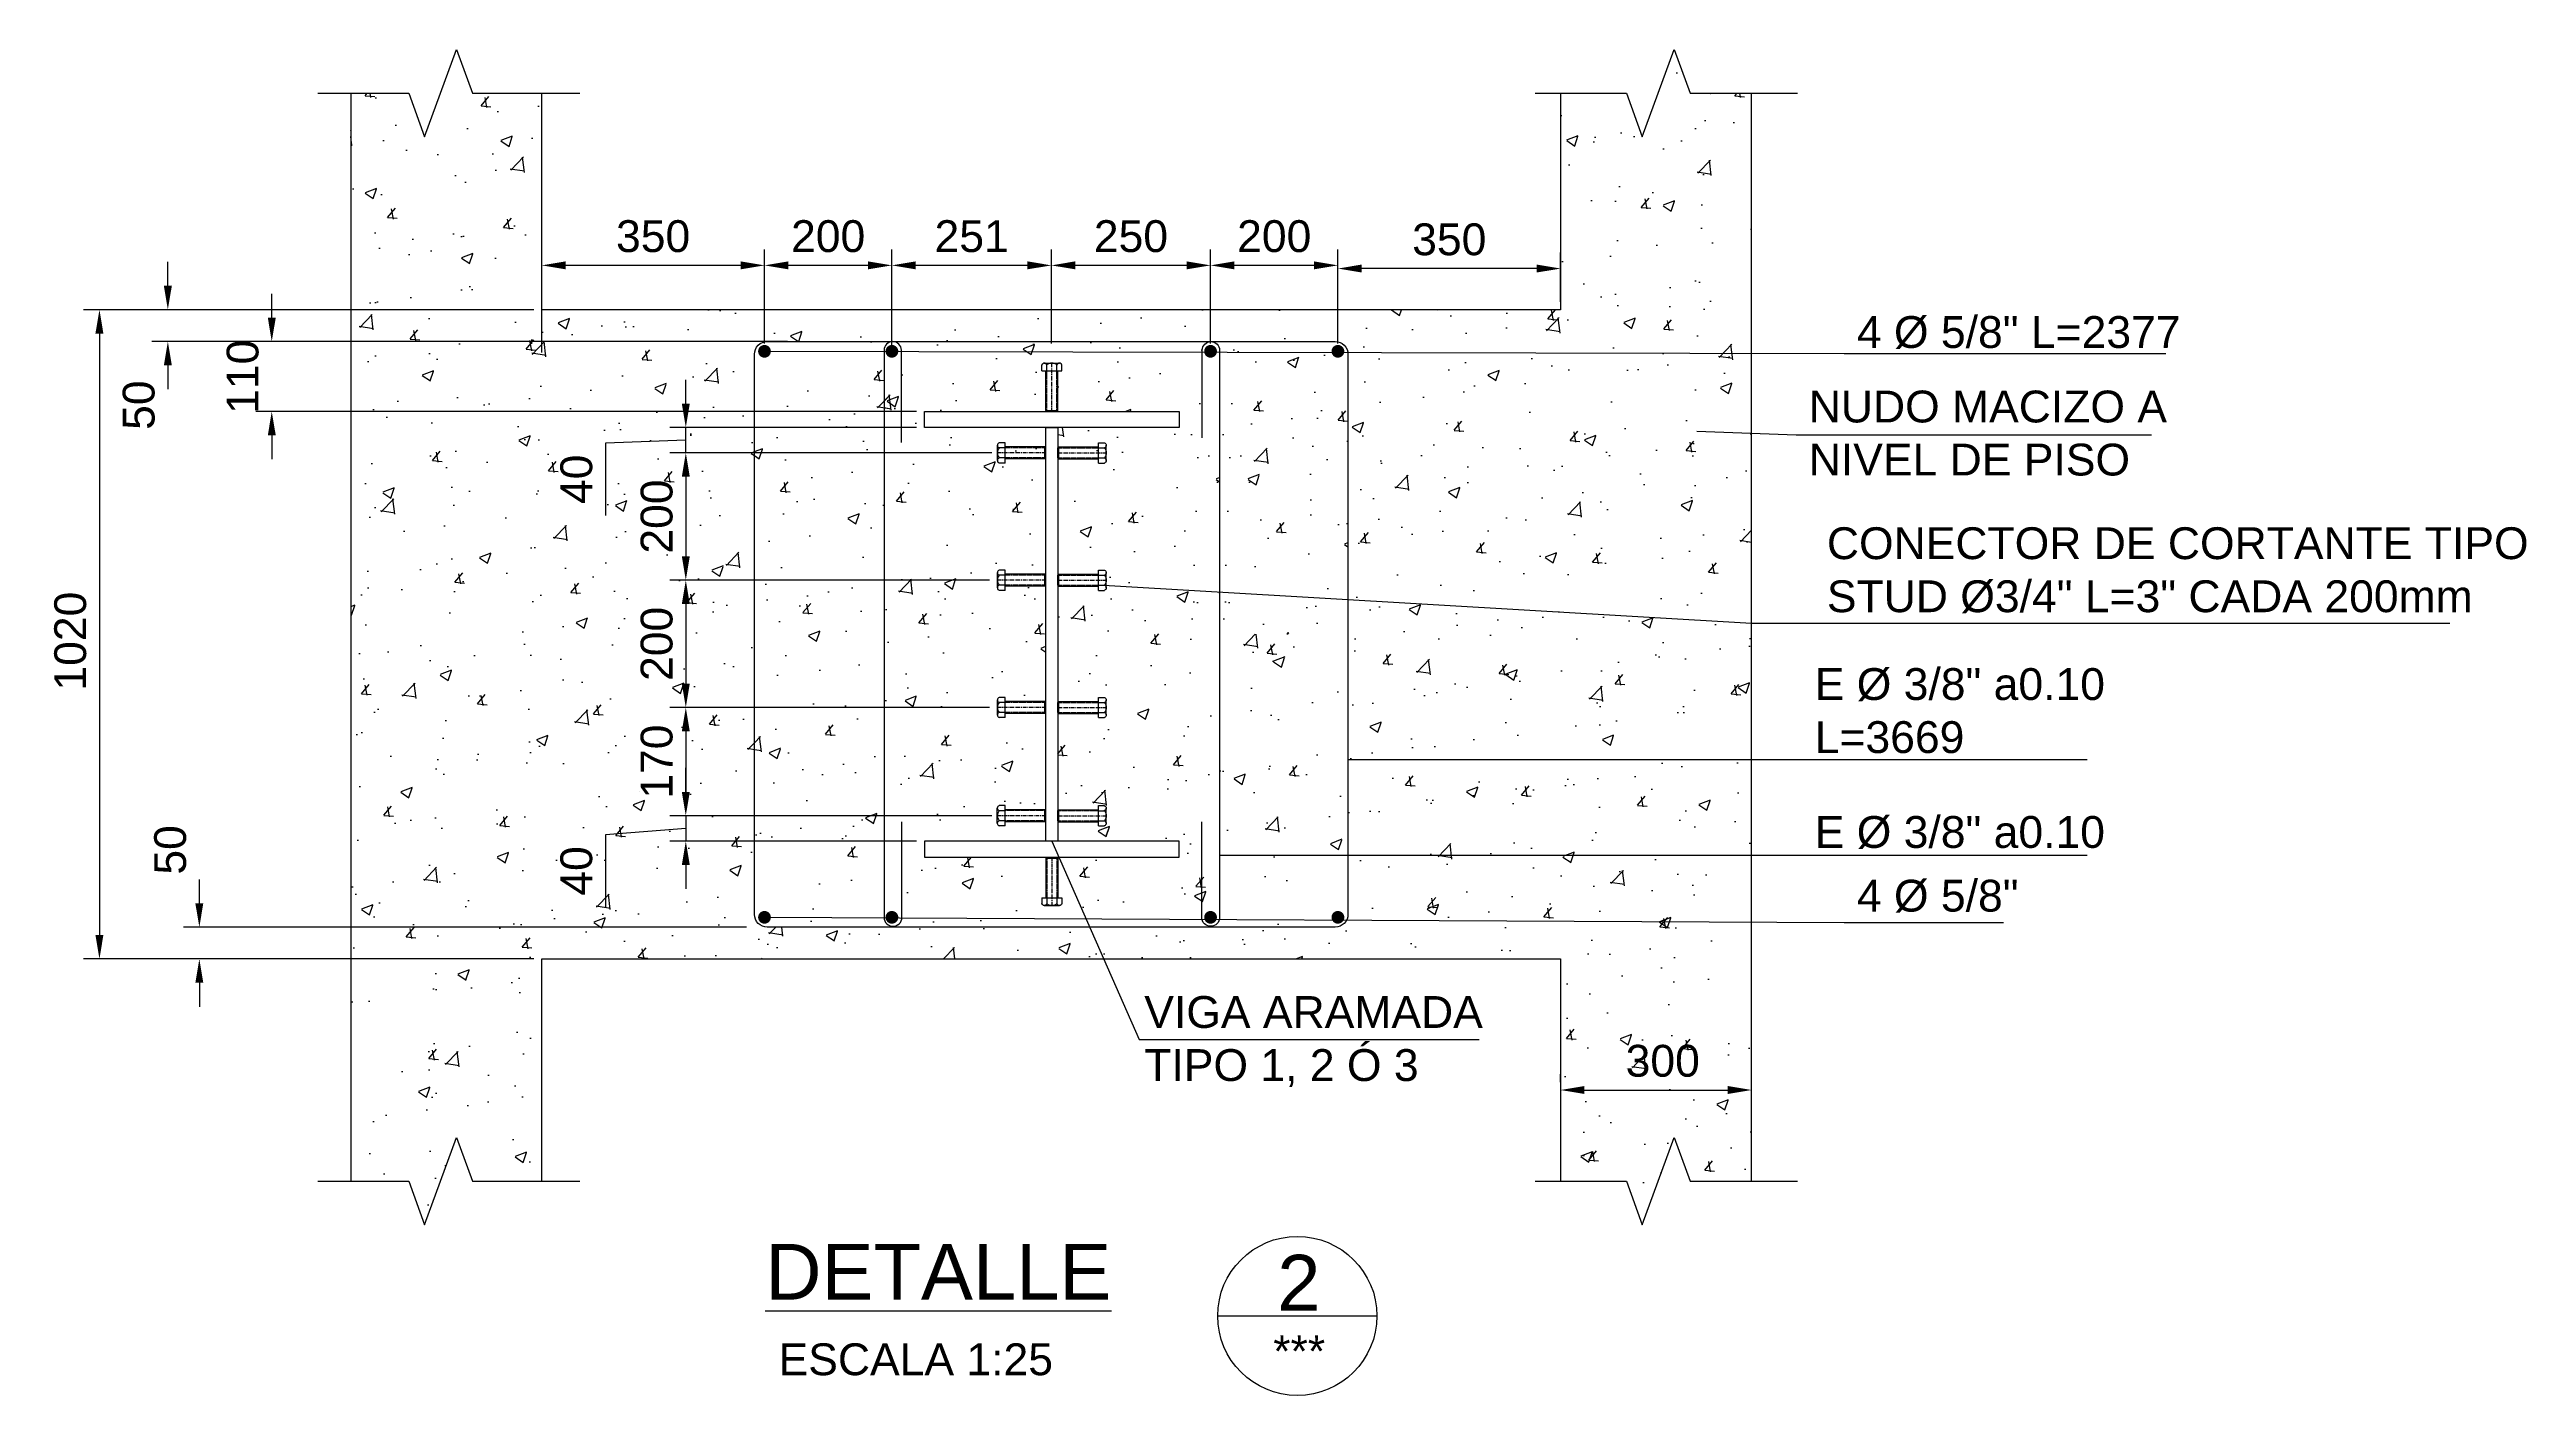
# Model space of a CAD drawing. Header units: millimetres. Extents: x 59135 to 3708801, y -250967 to 196121.
# Drawn here: x 3689501 to 3693391, y 166686 to 168800 of the extents above; entities that cross this region are included whole.
import ezdxf
from ezdxf.enums import TextEntityAlignment as Align

# ---------------------------------------------------------------- set-up
doc = ezdxf.new("R2010")
doc.units = ezdxf.units.MM
doc.header["$LTSCALE"] = 5
doc.header["$PDMODE"] = 3
doc.linetypes.add('CENTER', pattern=[2, 1.25, -0.25, 0.25, -0.25])
doc.linetypes.add('HIDDEN', pattern=[0.375, 0.25, -0.125])
doc.layers.get('Defpoints').update_dxf_attribs({"color": 251})
for name, color, linetype in [('EE-5', 7, 'Continuous'), ('EE-6', 11, 'Continuous'), ('EE-ACHURADOS', 9, 'Continuous'), ('EE-CENTROS', 8, 'CENTER'), ('EE-COLUMNAS CONCRETO', 11, 'Continuous'), ('EE-CONECTOR 3-4', 92, 'Continuous'), ('EE-COTAS', 1, 'Continuous'), ('EE-OCULTAS', 252, 'HIDDEN'), ('EE-REFUERZO', 210, 'Continuous'), ('EE-TEXTO 1', 4, 'Continuous'), ('EE-TEXTO 2', 2, 'Continuous'), ('EE-V ARMADA TIPO 3', 41, 'Continuous')]:
    doc.layers.add(name, color=color, linetype=linetype)
doc.styles.add('ARIAL EE', font='arial.ttf')
doc.dimstyles.new('EE 1_STANDAR', dxfattribs={"dimtxt": 2, "dimasz": 1.5, "dimexe": 1, "dimexo": 0.5, "dimgap": 0.8, "dimtad": 1, "dimdec": 0, "dimdsep": 46, "dimtxsty": 'ARIAL EE', "dimcen": 0.09, "dimclrd": 256, "dimclre": 256, "dimclrt": 2, "dimadec": 0, "dimazin": 0, "dimtfac": 1, "dimtdec": 0, "dimtofl": 0, "dimtmove": 1, "dimatfit": 2, "dimfxl": 1, "dimtolj": 1, "dimlwd": -1, "dimlwe": -1, "dimarcsym": 1})
pattern_1 = [(50, (1366981.6, -14884.61), (182.184669, -15.939086), [19.05, -209.55]), (355, (1366981.6, -14884.61), (-35.243421, 191.056845), [15.24, -167.640584]), (100.451445, (1366996.79, -14885.94), (146.941247, 175.117752), [16.190009, -178.090245]), (46.1842, (1366981.6, -14833.81), (271.07904, -42.042328), [28.575, -314.325]), (96.635558, (1367004.2, -14837.32), (237.404134, 247.426125), [24.285023, -267.135608]), (351.184151, (1366981.6, -14833.8), (237.404134, 247.426125), [22.859967, -251.459732]), (21, (1367007, -14846.51), (151.614391, -102.265198), [19.05, -209.55]), (326, (1367007, -14846.51), (61.802028, 184.187966), [15.24, -167.64]), (71.451445, (1367019.64, -14855.03), (213.416419, 81.922769), [16.190009, -178.089938]), (37.5, (1366981.603, -14884.61), (3.0886033, 84.5550389), [0, -165.608, 0, -170.18, 0, -168.275]), (7.5, (1366981.6, -14884.61), (66.8196625, 100.1805748), [0, -97.028, 0, -161.798, 0, -64.135]), (327.5, (1366924.96, -14884.61), (135.5905952, -5.728744), [0, -63.5, 0, -198.12, 0, -262.89]), (317.5, (1366899.56, -14884.61), (148.1291814, 25.426491), [0, -82.55, 0, -131.572, 0, -186.69])]

# ---------------------------------------------------------------- blocks, each defined once
blk = doc.blocks.new('VAT3')
at = {"layer": 'EE-V ARMADA TIPO 3'}
for points in [[(2320776.1, 194848.5), (2321176.1, 194848.5), (2321176.1, 194823.5), (2320776.1, 194823.5)], [(2320966.6, 194823.5), (2320985.6, 194823.5), (2320985.6, 194173.5), (2320966.6, 194173.5)], [(2320776.1, 194148.5), (2321176.1, 194148.5), (2321176.1, 194173.5), (2320776.1, 194173.5)]]:
    blk.add_lwpolyline(points, close=True, dxfattribs=at)
blk = doc.blocks.new('TÍTULO DETALLE')
at = {"layer": 'EE-5'}
blk.add_line((17.55, -1.03), (27.55, -1.03), dxfattribs=at)
blk.add_circle((22.55, -1.03), 5, dxfattribs=at)
at = {"layer": 'EE-TEXTO 1', "style": 'ARIAL EE'}
blk.add_attdef('%%UDETALLE', text='', height=3.5, dxfattribs=at).set_placement((0, 0), align=Align.CENTER)
blk.add_attdef('X', text='', height=3.5, dxfattribs=at).set_placement((22.65, 1.06), align=Align.MIDDLE_CENTER)
at = {"layer": 'EE-TEXTO 2', "style": 'ARIAL EE'}
for tag, p in [('SUBTÍTULO1', (-0.58, -4.97)), ('SUBTÍTULO2', (-0.58, -8.28)), ('SUBTÍTULO3', (-0.56, -11.65)), ('ESCALA', (-1.42, -15.07))]:
    blk.add_attdef(tag, text='', height=2, dxfattribs=at).set_placement(p, align=Align.CENTER)
blk.add_attdef('###', text='', height=2, dxfattribs=at).set_placement((22.67, -3.25), align=Align.MIDDLE_CENTER)
blk = doc.blocks.new('*D1798')
at = {"layer": 'Defpoints', "color": 0, "transparency": 16777216}
for p in [(3689736.6, 167421.4), (3690608.4, 167421.4), (3690274.3, 167371.4)]:
    blk.add_point(p, dxfattribs=at)
at = {"layer": 'EE-COTAS', "transparency": 16777216}
for p, q in [((3689736.6, 167458.9), (3689736.6, 167496.4)), ((3690595.9, 167421.4), (3689711.6, 167421.4)), ((3690261.8, 167371.4), (3689711.6, 167371.4)), ((3689736.6, 167333.9), (3689736.6, 167296.4))]:
    blk.add_line(p, q, dxfattribs=at)
for points in [[(3689730.3, 167458.9), (3689742.8, 167458.9), (3689736.6, 167421.4)], [(3689730.3, 167333.9), (3689742.8, 167333.9), (3689736.6, 167371.4)]]:
    blk.add_solid(points, dxfattribs=at)
at = {"layer": 'EE-COTAS', "color": 2, "transparency": 16777216, "insert": (3689691, 167542.7), "char_height": 50, "attachment_point": 5, "rotation": 90, "style": 'ARIAL EE'}
blk.add_mtext('\\A1;50', dxfattribs=at)
blk = doc.blocks.new('*D1799')
at = {"layer": 'Defpoints', "color": 0, "transparency": 16777216}
for p in [(3690274.3, 168391.4), (3689687.1, 168341.4), (3690655.6, 168341.4)]:
    blk.add_point(p, dxfattribs=at)
at = {"layer": 'EE-COTAS', "transparency": 16777216}
for p, q in [((3689687.1, 168428.9), (3689687.1, 168466.4)), ((3690261.8, 168391.4), (3689662.1, 168391.4)), ((3690643.1, 168341.4), (3689662.1, 168341.4)), ((3689687.1, 168303.9), (3689687.1, 168266.4))]:
    blk.add_line(p, q, dxfattribs=at)
for points in [[(3689680.9, 168428.9), (3689693.4, 168428.9), (3689687.1, 168391.4)], [(3689680.9, 168303.9), (3689693.4, 168303.9), (3689687.1, 168341.4)]]:
    blk.add_solid(points, dxfattribs=at)
at = {"layer": 'EE-COTAS', "color": 2, "transparency": 16777216, "insert": (3689641.6, 168241.4), "char_height": 50, "attachment_point": 5, "rotation": 90, "style": 'ARIAL EE'}
blk.add_mtext('\\A1;50', dxfattribs=at)
blk = doc.blocks.new('*D1800')
at = {"layer": 'Defpoints', "color": 0, "transparency": 16777216}
for p in [(3691524.6, 168456), (3691874.3, 168391.4), (3691524.6, 168326)]:
    blk.add_point(p, dxfattribs=at)
at = {"layer": 'EE-COTAS', "transparency": 16777216}
for p, q in [((3691524.6, 168338.5), (3691524.6, 168481)), ((3691874.3, 168403.9), (3691874.3, 168481)), ((3691836.8, 168456), (3691562.1, 168456))]:
    blk.add_line(p, q, dxfattribs=at)
for points in [[(3691562.1, 168462.3), (3691562.1, 168449.8), (3691524.6, 168456)], [(3691836.8, 168462.3), (3691836.8, 168449.8), (3691874.3, 168456)]]:
    blk.add_solid(points, dxfattribs=at)
at = {"layer": 'EE-COTAS', "color": 2, "transparency": 16777216, "insert": (3691699.5, 168501.6), "char_height": 50, "attachment_point": 5, "style": 'ARIAL EE'}
blk.add_mtext('\\A1;350', dxfattribs=at)
blk = doc.blocks.new('*D1801')
at = {"layer": 'Defpoints', "color": 0, "transparency": 16777216}
for p in [(3691324.6, 168461), (3691324.6, 168326), (3691524.6, 168326)]:
    blk.add_point(p, dxfattribs=at)
at = {"layer": 'EE-COTAS', "transparency": 16777216}
for p, q in [((3691324.6, 168338.5), (3691324.6, 168486)), ((3691524.6, 168338.5), (3691524.6, 168486)), ((3691487.1, 168461), (3691362.1, 168461))]:
    blk.add_line(p, q, dxfattribs=at)
for points in [[(3691362.1, 168467.3), (3691362.1, 168454.8), (3691324.6, 168461)], [(3691487.1, 168467.3), (3691487.1, 168454.8), (3691524.6, 168461)]]:
    blk.add_solid(points, dxfattribs=at)
at = {"layer": 'EE-COTAS', "color": 2, "transparency": 16777216, "insert": (3691424.6, 168506.6), "char_height": 50, "attachment_point": 5, "style": 'ARIAL EE'}
blk.add_mtext('\\A1;200', dxfattribs=at)
blk = doc.blocks.new('*D1802')
at = {"layer": 'Defpoints', "color": 0, "transparency": 16777216}
for p in [(3691074.6, 168461), (3691074.6, 168326), (3691324.6, 168326)]:
    blk.add_point(p, dxfattribs=at)
at = {"layer": 'EE-COTAS', "transparency": 16777216}
for p, q in [((3691074.6, 168338.5), (3691074.6, 168486)), ((3691324.6, 168338.5), (3691324.6, 168486)), ((3691287.1, 168461), (3691112.1, 168461))]:
    blk.add_line(p, q, dxfattribs=at)
for points in [[(3691112.1, 168467.3), (3691112.1, 168454.8), (3691074.6, 168461)], [(3691287.1, 168467.3), (3691287.1, 168454.8), (3691324.6, 168461)]]:
    blk.add_solid(points, dxfattribs=at)
at = {"layer": 'EE-COTAS', "color": 2, "transparency": 16777216, "insert": (3691199.6, 168506.6), "char_height": 50, "attachment_point": 5, "style": 'ARIAL EE'}
blk.add_mtext('\\A1;250', dxfattribs=at)
blk = doc.blocks.new('*D1803')
at = {"layer": 'Defpoints', "color": 0, "transparency": 16777216}
for p in [(3690824.1, 168461), (3690824.1, 168321), (3691074.6, 168326)]:
    blk.add_point(p, dxfattribs=at)
at = {"layer": 'EE-COTAS', "transparency": 16777216}
for p, q in [((3690824.1, 168333.5), (3690824.1, 168486)), ((3691074.6, 168338.5), (3691074.6, 168486)), ((3691037.1, 168461), (3690861.6, 168461))]:
    blk.add_line(p, q, dxfattribs=at)
for points in [[(3690861.6, 168467.3), (3690861.6, 168454.8), (3690824.1, 168461)], [(3691037.1, 168467.3), (3691037.1, 168454.8), (3691074.6, 168461)]]:
    blk.add_solid(points, dxfattribs=at)
at = {"layer": 'EE-COTAS', "color": 2, "transparency": 16777216, "insert": (3690949.4, 168506.6), "char_height": 50, "attachment_point": 5, "style": 'ARIAL EE'}
blk.add_mtext('\\A1;251', dxfattribs=at)
blk = doc.blocks.new('*D1804')
at = {"layer": 'Defpoints', "color": 0, "transparency": 16777216}
for p in [(3690274.3, 168461), (3690274.3, 168311.4), (3690624.1, 168326)]:
    blk.add_point(p, dxfattribs=at)
at = {"layer": 'EE-COTAS', "transparency": 16777216}
for p, q in [((3690274.3, 168323.9), (3690274.3, 168486)), ((3690624.1, 168338.5), (3690624.1, 168486)), ((3690586.6, 168461), (3690311.8, 168461))]:
    blk.add_line(p, q, dxfattribs=at)
for points in [[(3690311.8, 168467.3), (3690311.8, 168454.8), (3690274.3, 168461)], [(3690586.6, 168467.3), (3690586.6, 168454.8), (3690624.1, 168461)]]:
    blk.add_solid(points, dxfattribs=at)
at = {"layer": 'EE-COTAS', "color": 2, "transparency": 16777216, "insert": (3690449.2, 168506.6), "char_height": 50, "attachment_point": 5, "style": 'ARIAL EE'}
blk.add_mtext('\\A1;350', dxfattribs=at)
blk = doc.blocks.new('*D1805')
at = {"layer": 'Defpoints', "color": 0, "transparency": 16777216}
for p in [(3690672.6, 168341.4), (3689850.3, 168231.4), (3690875.4, 168231.4)]:
    blk.add_point(p, dxfattribs=at)
at = {"layer": 'EE-COTAS', "transparency": 16777216}
for p, q in [((3689850.3, 168378.9), (3689850.3, 168416.4)), ((3690660.1, 168341.4), (3689825.3, 168341.4)), ((3690862.9, 168231.4), (3689825.3, 168231.4)), ((3689850.3, 168193.9), (3689850.3, 168156.4))]:
    blk.add_line(p, q, dxfattribs=at)
for points in [[(3689844.1, 168378.9), (3689856.6, 168378.9), (3689850.3, 168341.4)], [(3689844.1, 168193.9), (3689856.6, 168193.9), (3689850.3, 168231.4)]]:
    blk.add_solid(points, dxfattribs=at)
at = {"layer": 'EE-COTAS', "color": 2, "transparency": 16777216, "insert": (3689804.8, 168286), "char_height": 50, "attachment_point": 5, "rotation": 90, "style": 'ARIAL EE'}
blk.add_mtext('\\A1;110', dxfattribs=at)
blk = doc.blocks.new('*D1806')
at = {"layer": 'Defpoints', "color": 0, "transparency": 16777216}
for p in [(3691874.3, 167165.5), (3692174.3, 167165.5), (3692174.3, 167165.5)]:
    blk.add_point(p, dxfattribs=at)
at = {"layer": 'EE-COTAS', "transparency": 16777216}
for p, q in [((3691874.3, 167178), (3691874.3, 167190.5)), ((3692174.3, 167178), (3692174.3, 167190.5)), ((3691911.8, 167165.5), (3692136.8, 167165.5))]:
    blk.add_line(p, q, dxfattribs=at)
for points in [[(3691911.8, 167171.8), (3691911.8, 167159.3), (3691874.3, 167165.5)], [(3692136.8, 167171.8), (3692136.8, 167159.3), (3692174.3, 167165.5)]]:
    blk.add_solid(points, dxfattribs=at)
at = {"layer": 'EE-COTAS', "color": 2, "transparency": 16777216, "insert": (3692034.7, 167211.1), "char_height": 50, "attachment_point": 5, "style": 'ARIAL EE'}
blk.add_mtext('\\A1;300', dxfattribs=at)
blk = doc.blocks.new('*D1827')
at = {"layer": 'Defpoints', "color": 0, "transparency": 16777216}
for p in [(3690624.1, 168461), (3690624.1, 168326), (3690824.1, 168326)]:
    blk.add_point(p, dxfattribs=at)
at = {"layer": 'EE-COTAS', "transparency": 16777216}
for p, q in [((3690624.1, 168338.5), (3690624.1, 168486)), ((3690824.1, 168338.5), (3690824.1, 168486)), ((3690786.6, 168461), (3690661.6, 168461))]:
    blk.add_line(p, q, dxfattribs=at)
for points in [[(3690661.6, 168467.3), (3690661.6, 168454.8), (3690624.1, 168461)], [(3690786.6, 168467.3), (3690786.6, 168454.8), (3690824.1, 168461)]]:
    blk.add_solid(points, dxfattribs=at)
at = {"layer": 'EE-COTAS', "color": 2, "transparency": 16777216, "insert": (3690724.1, 168506.6), "char_height": 50, "attachment_point": 5, "style": 'ARIAL EE'}
blk.add_mtext('\\A1;200', dxfattribs=at)
blk = doc.blocks.new('3-4x3 1-2')
for p, q in [((20.1, -12.2), (20.1, -2.9)), ((20.1, -12.2), (51.9, -12.2)), ((24.1, 0), (47.9, 0)), ((24.1, 0), (28, 0)), ((26.5, -74.5), (26.5, -12.2)), ((28, 0), (43.9, 0)), ((28, -12.2), (28, -2.9)), ((43.9, -12.2), (43.9, -2.9)), ((45.5, -74.5), (45.5, -12.2)), ((51.9, -12.2), (51.9, -2.9)), ((26.5, -74.5), (45.5, -74.5)), ((26.5, -74.5), (28, -76)), ((28, -76), (44, -76)), ((45.5, -74.5), (44, -76))]:
    blk.add_line(p, q)
for centre, radius, start, end in [((24.1, -4.2), 4.17, 17.9379, 162.0621), ((36, -12.4), 12.4, 50.0288, 129.9712), ((47.9, -4.2), 4.17, 17.9379, 162.0621)]:
    blk.add_arc(centre, radius, start, end)
at = {"layer": 'EE-CENTROS'}
blk.add_line((36, -76), (36, 0), dxfattribs=at)
at = {"layer": 'EE-OCULTAS'}
for p, q in [((28, -76), (28, -12.2)), ((44, -76), (44, -12.2))]:
    blk.add_line(p, q, dxfattribs=at)
blk = doc.blocks.new('*D1828')
at = {"layer": 'Defpoints', "color": 0, "transparency": 16777216}
for p in [(3690989.9, 168166.4), (3690500.5, 167966.4), (3690989.9, 167966.4)]:
    blk.add_point(p, dxfattribs=at)
at = {"layer": 'EE-COTAS', "transparency": 16777216}
for p, q in [((3690977.4, 168166.4), (3690475.5, 168166.4)), ((3690500.5, 168128.9), (3690500.5, 168003.9)), ((3690977.4, 167966.4), (3690475.5, 167966.4))]:
    blk.add_line(p, q, dxfattribs=at)
for points in [[(3690494.3, 168128.9), (3690506.8, 168128.9), (3690500.5, 168166.4)], [(3690494.3, 168003.9), (3690506.8, 168003.9), (3690500.5, 167966.4)]]:
    blk.add_solid(points, dxfattribs=at)
at = {"layer": 'EE-COTAS', "color": 2, "transparency": 16777216, "insert": (3690455, 168066.4), "char_height": 50, "attachment_point": 5, "rotation": 90, "style": 'ARIAL EE'}
blk.add_mtext('\\A1;200', dxfattribs=at)
blk = doc.blocks.new('*D1829')
at = {"layer": 'Defpoints', "color": 0, "transparency": 16777216}
for p in [(3690989.9, 167966.4), (3690500.5, 167766.4), (3690989.9, 167766.4)]:
    blk.add_point(p, dxfattribs=at)
at = {"layer": 'EE-COTAS', "transparency": 16777216}
for p, q in [((3690977.4, 167966.4), (3690475.5, 167966.4)), ((3690500.5, 167928.9), (3690500.5, 167803.9)), ((3690977.4, 167766.4), (3690475.5, 167766.4))]:
    blk.add_line(p, q, dxfattribs=at)
for points in [[(3690494.3, 167928.9), (3690506.8, 167928.9), (3690500.5, 167966.4)], [(3690494.3, 167803.9), (3690506.8, 167803.9), (3690500.5, 167766.4)]]:
    blk.add_solid(points, dxfattribs=at)
at = {"layer": 'EE-COTAS', "color": 2, "transparency": 16777216, "insert": (3690455, 167866.4), "char_height": 50, "attachment_point": 5, "rotation": 90, "style": 'ARIAL EE'}
blk.add_mtext('\\A1;200', dxfattribs=at)
blk = doc.blocks.new('*D1830')
at = {"layer": 'Defpoints', "color": 0, "transparency": 16777216}
for p in [(3690989.9, 167766.4), (3690500.5, 167596.4), (3690993.7, 167596.4)]:
    blk.add_point(p, dxfattribs=at)
at = {"layer": 'EE-COTAS', "transparency": 16777216}
for p, q in [((3690977.4, 167766.4), (3690475.5, 167766.4)), ((3690500.5, 167728.9), (3690500.5, 167633.9)), ((3690981.2, 167596.4), (3690475.5, 167596.4))]:
    blk.add_line(p, q, dxfattribs=at)
for points in [[(3690494.3, 167728.9), (3690506.8, 167728.9), (3690500.5, 167766.4)], [(3690494.3, 167633.9), (3690506.8, 167633.9), (3690500.5, 167596.4)]]:
    blk.add_solid(points, dxfattribs=at)
at = {"layer": 'EE-COTAS', "color": 2, "transparency": 16777216, "insert": (3690455, 167681.4), "char_height": 50, "attachment_point": 5, "rotation": 90, "style": 'ARIAL EE'}
blk.add_mtext('\\A1;170', dxfattribs=at)
blk = doc.blocks.new('*D1831')
at = {"layer": 'Defpoints', "color": 0, "transparency": 16777216}
for p in [(3690993.7, 167596.4), (3690500.5, 167556.4), (3690875.4, 167556.4)]:
    blk.add_point(p, dxfattribs=at)
at = {"layer": 'EE-COTAS', "transparency": 16777216}
for p, q in [((3690500.5, 167633.9), (3690500.5, 167671.4)), ((3690500.5, 167576.4), (3690374.5, 167566.4)), ((3690981.2, 167596.4), (3690475.5, 167596.4)), ((3690500.5, 167596.4), (3690500.5, 167556.4)), ((3690374.5, 167566.4), (3690374.5, 167452.9)), ((3690862.9, 167556.4), (3690475.5, 167556.4)), ((3690500.5, 167518.9), (3690500.5, 167481.4))]:
    blk.add_line(p, q, dxfattribs=at)
for points in [[(3690494.3, 167633.9), (3690506.8, 167633.9), (3690500.5, 167596.4)], [(3690494.3, 167518.9), (3690506.8, 167518.9), (3690500.5, 167556.4)]]:
    blk.add_solid(points, dxfattribs=at)
at = {"layer": 'EE-COTAS', "color": 2, "transparency": 16777216, "insert": (3690328.9, 167509.7), "char_height": 50, "attachment_point": 5, "rotation": 90, "style": 'ARIAL EE'}
blk.add_mtext('\\A1;40', dxfattribs=at)
blk = doc.blocks.new('*D1832')
at = {"layer": 'Defpoints', "color": 0, "transparency": 16777216}
for p in [(3690500.5, 168206.4), (3690875.4, 168206.4), (3690993.7, 168166.4)]:
    blk.add_point(p, dxfattribs=at)
at = {"layer": 'EE-COTAS', "transparency": 16777216}
for p, q in [((3690500.5, 168243.9), (3690500.5, 168281.4)), ((3690862.9, 168206.4), (3690475.5, 168206.4)), ((3690500.5, 168166.4), (3690500.5, 168206.4)), ((3690500.5, 168186.4), (3690374.5, 168181.6)), ((3690374.5, 168181.6), (3690374.5, 168068.1)), ((3690981.2, 168166.4), (3690475.5, 168166.4)), ((3690500.5, 168128.9), (3690500.5, 168091.4))]:
    blk.add_line(p, q, dxfattribs=at)
for points in [[(3690494.3, 168243.9), (3690506.8, 168243.9), (3690500.5, 168206.4)], [(3690494.3, 168128.9), (3690506.8, 168128.9), (3690500.5, 168166.4)]]:
    blk.add_solid(points, dxfattribs=at)
at = {"layer": 'EE-COTAS', "color": 2, "transparency": 16777216, "insert": (3690328.9, 168124.9), "char_height": 50, "attachment_point": 5, "rotation": 90, "style": 'ARIAL EE'}
blk.add_mtext('\\A1;40', dxfattribs=at)
blk = doc.blocks.new('*D1931')
at = {"layer": 'Defpoints', "color": 0, "transparency": 16777216}
for p in [(3690274.3, 168391.4), (3689579.7, 167371.4), (3690274.3, 167371.4)]:
    blk.add_point(p, dxfattribs=at)
at = {"layer": 'EE-COTAS', "transparency": 16777216}
for p, q in [((3690261.8, 168391.4), (3689554.7, 168391.4)), ((3689579.7, 168353.9), (3689579.7, 167408.9)), ((3690261.8, 167371.4), (3689554.7, 167371.4))]:
    blk.add_line(p, q, dxfattribs=at)
for points in [[(3689573.4, 168353.9), (3689585.9, 168353.9), (3689579.7, 168391.4)], [(3689573.4, 167408.9), (3689585.9, 167408.9), (3689579.7, 167371.4)]]:
    blk.add_solid(points, dxfattribs=at)
at = {"layer": 'EE-COTAS', "color": 2, "transparency": 16777216, "insert": (3689534.1, 167870.7), "char_height": 50, "attachment_point": 5, "rotation": 90, "style": 'ARIAL EE'}
blk.add_mtext('\\A1;1020', dxfattribs=at)

msp = doc.modelspace()

# ---------------------------------------------------------------- hatches: boundary and pattern name
at = {"layer": 'EE-ACHURADOS'}
h = msp.add_hatch(dxfattribs=at)
h.set_pattern_fill('AR-CONC', color=256)
h.set_pattern_definition(pattern_1)
h.paths.add_polyline_path([(3690274.3, 168391.4), (3690274.3, 168731.4), (3690165.4, 168731.4), (3690140.4, 168800.1), (3690090.4, 168662.7), (3690065.4, 168731.4), (3689974.3, 168731.4), (3689974.3, 167022.3), (3690065.4, 167022.3), (3690090.4, 166953.6), (3690140.4, 167091), (3690165.4, 167022.3), (3690274.3, 167022.3), (3690274.3, 167371.4), (3691874.3, 167371.4), (3691874.3, 167022.3), (3691977.6, 167022.3), (3692002.6, 166953.6), (3692052.6, 167091), (3692077.6, 167022.3), (3692174.3, 167022.3), (3692174.3, 168731.4), (3692077.6, 168731.4), (3692052.6, 168800.1), (3692002.6, 168662.7), (3691977.6, 168731.4), (3691874.3, 168731.4), (3691874.3, 168391.4)])
h.paths.add_polyline_path([(3691540.4, 167441.4, -0.414214), (3691520.4, 167421.4), (3690628.4, 167421.4, -0.414214), (3690608.4, 167441.4), (3690608.4, 168321.4, -0.414214), (3690628.4, 168341.4), (3691520.4, 168341.4, -0.414214), (3691540.4, 168321.4)], flags=16)
h.paths.add_polyline_path([(3691275.4, 168206.4), (3691084.9, 168206.4), (3691084.9, 167556.4), (3691275.4, 167556.4), (3691275.4, 167531.4), (3690875.4, 167531.4), (3690875.4, 167556.4), (3691065.9, 167556.4), (3691065.9, 168206.4), (3690875.4, 168206.4), (3690875.4, 168231.4), (3691275.4, 168231.4)], flags=0)
h.paths.add_polyline_path([(3691519.6, 168326, -1), (3691529.6, 168326, -1)], flags=0)
h.paths.add_polyline_path([(3691319.6, 168326, -1), (3691329.6, 168326, -1)], flags=0)
h.paths.add_polyline_path([(3691529.6, 167436.8, -1), (3691519.6, 167436.8, -1)], flags=0)
h.paths.add_polyline_path([(3691329.6, 167436.8, -1), (3691319.6, 167436.8, -1)], flags=0)
h.paths.add_polyline_path([(3690829.2, 168326, -1), (3690819.2, 168326, -1)], flags=0)
h.paths.add_polyline_path([(3690829.2, 167436.8, -1), (3690819.2, 167436.8, -1)], flags=0)
h.paths.add_polyline_path([(3690629.1, 168326, -1), (3690619.1, 168326, -1)], flags=0)
h.paths.add_polyline_path([(3690629.1, 167436.8, -1), (3690619.1, 167436.8, -1)], flags=0)
h = msp.add_hatch(dxfattribs=at)
h.set_pattern_fill('AR-CONC', color=256)
h.set_pattern_definition(pattern_1)
h.paths.add_polyline_path([(3690811.9, 168327.6), (3690811.9, 167436.7, 0.414214), (3690825.9, 167422.7), (3691324.8, 167422.7, 0.414753), (3691338.8, 167436.7), (3691338.8, 168327.6, 0.414214), (3691325.2, 168341.3), (3690825.6, 168341.3, 0.414281)])
h.paths.add_polyline_path([(3691275.4, 168231.4), (3691275.4, 168206.4), (3691084.9, 168206.4), (3691084.9, 168174.4), (3691086.4, 168175.9), (3691148.6, 168175.9), (3691148.6, 168182.3), (3691158, 168182.3, -0.325219), (3691160.9, 168178.3), (3691160.9, 168154.5, -0.325219), (3691158, 168150.5), (3691148.6, 168150.5), (3691148.6, 168156.9), (3691084.9, 168156.9), (3691084.9, 167974.4), (3691086.4, 167975.9), (3691148.6, 167975.9), (3691148.6, 167982.3), (3691158, 167982.3, -0.325219), (3691160.9, 167978.3), (3691160.9, 167954.5, -0.325219), (3691158, 167950.5), (3691148.6, 167950.5), (3691148.6, 167956.9), (3691084.9, 167956.9), (3691084.9, 167774.4), (3691086.4, 167775.9), (3691148.6, 167775.9), (3691148.6, 167782.3), (3691158, 167782.3, -0.325219), (3691160.9, 167778.3), (3691160.9, 167754.5, -0.325219), (3691158, 167750.5), (3691148.6, 167750.5), (3691148.6, 167756.9), (3691084.9, 167756.9), (3691084.9, 167574.4), (3691086.4, 167575.9), (3691148.6, 167575.9), (3691148.6, 167582.3), (3691158, 167582.3, -0.325219), (3691160.9, 167578.3), (3691160.9, 167556.4), (3691275.4, 167556.4), (3691275.4, 167531.4), (3691083.4, 167531.4), (3691084.9, 167529.9), (3691084.9, 167467.6), (3691091.2, 167467.6), (3691091.2, 167458.3, -0.325219), (3691087.3, 167455.4), (3691063.4, 167455.4, -0.325219), (3691059.5, 167458.3), (3691059.5, 167467.6), (3691065.8, 167467.6), (3691065.8, 167531.4), (3690875.4, 167531.4), (3690875.4, 167556.4), (3690989.9, 167556.4), (3690989.9, 167578.3, -0.325219), (3690992.7, 167582.3), (3691002.1, 167582.3), (3691002.1, 167575.9), (3691065.9, 167575.9), (3691065.9, 167758.4), (3691064.4, 167756.9), (3691002.1, 167756.9), (3691002.1, 167750.5), (3690992.7, 167750.5, -0.325219), (3690989.9, 167754.5), (3690989.9, 167778.3, -0.325219), (3690992.7, 167782.3), (3691002.1, 167782.3), (3691002.1, 167775.9), (3691065.9, 167775.9), (3691065.9, 167958.4), (3691064.4, 167956.9), (3691002.1, 167956.9), (3691002.1, 167950.5), (3690992.7, 167950.5, -0.325219), (3690989.9, 167954.5), (3690989.9, 167978.3, -0.325219), (3690992.7, 167982.3), (3691002.1, 167982.3), (3691002.1, 167975.9), (3691065.9, 167975.9), (3691065.9, 168158.4), (3691064.4, 168156.9), (3691002.1, 168156.9), (3691002.1, 168150.5), (3690992.7, 168150.5, -0.325219), (3690989.9, 168154.5), (3690989.9, 168178.3, -0.325219), (3690992.7, 168182.3), (3691002.1, 168182.3), (3691002.1, 168175.9), (3691065.9, 168175.9), (3691065.9, 168206.4), (3690875.4, 168206.4), (3690875.4, 168231.4), (3691067.3, 168231.4), (3691065.8, 168232.9), (3691065.8, 168295.2), (3691059.5, 168295.2), (3691059.5, 168304.5, -0.325219), (3691063.4, 168307.4), (3691087.3, 168307.4, -0.325219), (3691091.2, 168304.5), (3691091.2, 168295.2), (3691084.9, 168295.2), (3691084.9, 168231.4)], flags=16)
h.paths.add_polyline_path([(3691319.6, 168326, -1), (3691329.6, 168326, -1)], flags=16)
h.paths.add_polyline_path([(3691158, 168182.3, -0.325219), (3691160.9, 168178.3), (3691160.9, 168154.5, -0.325219), (3691158, 168150.5), (3691148.6, 168150.5), (3691148.6, 168156.9), (3691086.4, 168156.9), (3691084.9, 168158.4), (3691084.9, 168174.4), (3691086.4, 168175.9), (3691148.6, 168175.9), (3691148.6, 168182.3)], flags=0)
h.paths.add_polyline_path([(3691091.2, 168295.2), (3691084.9, 168295.2), (3691084.9, 168232.9), (3691083.4, 168231.4), (3691067.3, 168231.4), (3691065.8, 168232.9), (3691065.8, 168295.2), (3691059.5, 168295.2), (3691059.5, 168304.5, -0.325219), (3691063.4, 168307.4), (3691087.3, 168307.4, -0.325219), (3691091.2, 168304.5)], flags=16)
h.paths.add_polyline_path([(3691065.9, 168174.4), (3691065.9, 168158.4), (3691064.4, 168156.9), (3691002.1, 168156.9), (3691002.1, 168150.5), (3690992.7, 168150.5, -0.325219), (3690989.9, 168154.5), (3690989.9, 168178.3, -0.325219), (3690992.7, 168182.3), (3691002.1, 168182.3), (3691002.1, 168175.9), (3691064.4, 168175.9)], flags=0)
h.paths.add_polyline_path([(3691158, 167982.3, -0.325219), (3691160.9, 167978.3), (3691160.9, 167954.5, -0.325219), (3691158, 167950.5), (3691148.6, 167950.5), (3691148.6, 167956.9), (3691086.4, 167956.9), (3691084.9, 167958.4), (3691084.9, 167974.4), (3691086.4, 167975.9), (3691148.6, 167975.9), (3691148.6, 167982.3)], flags=0)
h.paths.add_polyline_path([(3691065.9, 167974.4), (3691065.9, 167958.4), (3691064.4, 167956.9), (3691002.1, 167956.9), (3691002.1, 167950.5), (3690992.7, 167950.5, -0.325219), (3690989.9, 167954.5), (3690989.9, 167978.3, -0.325219), (3690992.7, 167982.3), (3691002.1, 167982.3), (3691002.1, 167975.9), (3691064.4, 167975.9)], flags=0)
h.paths.add_polyline_path([(3690829.2, 168326, -1), (3690819.2, 168326, -1)], flags=16)
h.paths.add_polyline_path([(3691158, 167782.3, -0.325219), (3691160.9, 167778.3), (3691160.9, 167754.5, -0.325219), (3691158, 167750.5), (3691148.6, 167750.5), (3691148.6, 167756.9), (3691086.4, 167756.9), (3691084.9, 167758.4), (3691084.9, 167774.4), (3691086.4, 167775.9), (3691148.6, 167775.9), (3691148.6, 167782.3)], flags=0)
h.paths.add_polyline_path([(3691065.9, 167774.4), (3691065.9, 167758.4), (3691064.4, 167756.9), (3691002.1, 167756.9), (3691002.1, 167750.5), (3690992.7, 167750.5, -0.325219), (3690989.9, 167754.5), (3690989.9, 167778.3, -0.325219), (3690992.7, 167782.3), (3691002.1, 167782.3), (3691002.1, 167775.9), (3691064.4, 167775.9)], flags=0)
h.paths.add_polyline_path([(3691158, 167582.3, -0.325219), (3691160.9, 167578.3), (3691160.9, 167554.5, -0.325219), (3691158, 167550.5), (3691148.6, 167550.5), (3691148.6, 167556.9), (3691086.4, 167556.9), (3691084.9, 167558.4), (3691084.9, 167574.4), (3691086.4, 167575.9), (3691148.6, 167575.9), (3691148.6, 167582.3)], flags=0)
h.paths.add_polyline_path([(3691065.9, 167574.4), (3691065.9, 167558.4), (3691064.4, 167556.9), (3691002.1, 167556.9), (3691002.1, 167550.5), (3690992.7, 167550.5, -0.325219), (3690989.9, 167554.5), (3690989.9, 167578.3, -0.325219), (3690992.7, 167582.3), (3691002.1, 167582.3), (3691002.1, 167575.9), (3691064.4, 167575.9)], flags=0)
h.paths.add_polyline_path([(3691084.9, 167529.9), (3691084.9, 167467.6), (3691091.2, 167467.6), (3691091.2, 167458.3, -0.325219), (3691087.3, 167455.4), (3691063.4, 167455.4, -0.325219), (3691059.5, 167458.3), (3691059.5, 167467.6), (3691065.8, 167467.6), (3691065.8, 167529.9), (3691067.3, 167531.4), (3691083.4, 167531.4)], flags=0)
h.paths.add_polyline_path([(3691329.6, 167436.8, -1), (3691319.6, 167436.8, -1)], flags=16)
h.paths.add_polyline_path([(3690829.2, 167436.8, -1), (3690819.2, 167436.8, -1)], flags=16)
h.paths.add_polyline_path([(3690506.9, 168116), (3690506.9, 168218.7), (3690403.8, 168218.7), (3690403.8, 168116)], flags=9)
h.paths.add_polyline_path([(3690506.9, 167996.3), (3690506.9, 168137.8), (3690403.8, 168137.8), (3690403.8, 167996.3)], flags=9)
h.paths.add_polyline_path([(3690506.9, 167796.3), (3690506.9, 167937.8), (3690403.8, 167937.8), (3690403.8, 167796.3)], flags=9)
h.paths.add_polyline_path([(3690506.9, 167596.3), (3690506.9, 167737.8), (3690403.8, 167737.8), (3690403.8, 167596.3)], flags=9)
h = msp.add_hatch(dxfattribs=at)
h.set_pattern_fill('AR-CONC', color=256)
h.set_pattern_definition(pattern_1)
edge = h.paths.add_edge_path()
edge.add_arc((3690704.7, 168318.4), 172.4, 335.7626, 367.6597)
edge.add_line((3690875.6, 168341.3), (3690678.4, 168341.5))
edge.add_arc((3690636.7, 168315.2), 49.2, -125.2339, 32.2585, ccw=False)
edge.add_line((3690608.4, 168275), (3690608.4, 167881.4))
edge.add_line((3690608.4, 167881.4), (3690861.9, 167881.4))
edge.add_line((3690861.9, 167881.4), (3690861.9, 168247.6))
edge = h.paths.add_edge_path(flags=16)
edge.add_arc((3690674.1, 168246), 5, 0, 360)
edge = h.paths.add_edge_path()
edge.add_line((3690861.9, 167881.4), (3690608.4, 167881.4))
edge.add_line((3690608.4, 167881.4), (3690608.4, 167521.4))
edge.add_arc((3690603.4, 167448.3), 73.3, -22.0869, 86.1434, ccw=False)
edge.add_line((3690671.3, 167420.8), (3690868.8, 167422.1))
edge.add_arc((3690739.4, 167460.1), 134.9, 343.6119, 384.772)
edge.add_line((3690861.9, 167516.7), (3690861.9, 167881.4))
edge = h.paths.add_edge_path(flags=16)
edge.add_arc((3690674.1, 167516.8), 5, 0, 360)
edge = h.paths.add_edge_path()
edge.add_line((3691065.9, 167881.4), (3690861.9, 167881.4))
edge.add_line((3690861.9, 167881.4), (3690861.9, 167516.7))
edge.add_arc((3690875.9, 167516.7), 14, 180, 360)
edge.add_line((3690889.9, 167516.7), (3690889.9, 167531.4))
edge.add_line((3690889.9, 167531.4), (3690875.4, 167531.4))
edge.add_line((3690875.4, 167531.4), (3690875.4, 167556.4))
edge.add_line((3690875.4, 167556.4), (3691065.9, 167556.4))
edge.add_line((3691065.9, 167556.4), (3691065.9, 167881.4))
edge = h.paths.add_edge_path(flags=16)
edge.add_arc((3690874.2, 167516.8), 5, 0, 360)
edge = h.paths.add_edge_path()
edge.add_line((3691065.9, 168206.4), (3690875.4, 168206.4))
edge.add_line((3690875.4, 168206.4), (3690875.4, 168231.4))
edge.add_line((3690875.4, 168231.4), (3690889.2, 168231.4))
edge.add_line((3690889.2, 168231.4), (3690889.2, 168247.6))
edge.add_arc((3690875.6, 168247.6), 13.7, 0, 180)
edge.add_line((3690861.9, 168247.6), (3690861.9, 167881.4))
edge.add_line((3690861.9, 167881.4), (3691065.9, 167881.4))
edge.add_line((3691065.9, 167881.4), (3691065.9, 168206.4))
edge = h.paths.add_edge_path(flags=16)
edge.add_arc((3690874.2, 168246), 5, 0, 360)
edge = h.paths.add_edge_path()
edge.add_arc((3691275.2, 168247.6), 13.7, 0, 180)
edge.add_line((3691261.5, 168247.6), (3691261.5, 168231.4))
edge.add_line((3691261.5, 168231.4), (3691275.4, 168231.4))
edge.add_line((3691275.4, 168231.4), (3691275.4, 168206.4))
edge.add_line((3691275.4, 168206.4), (3691084.9, 168206.4))
edge.add_line((3691084.9, 168206.4), (3691084.9, 167881.4))
edge.add_line((3691084.9, 167881.4), (3691288.8, 167881.4))
edge.add_line((3691288.8, 167881.4), (3691288.8, 168247.6))
edge = h.paths.add_edge_path(flags=16)
edge.add_arc((3691274.6, 168246), 5, 0, 360)
edge = h.paths.add_edge_path()
edge.add_line((3691288.8, 167881.4), (3691084.9, 167881.4))
edge.add_line((3691084.9, 167881.4), (3691084.9, 167556.4))
edge.add_line((3691084.9, 167556.4), (3691275.4, 167556.4))
edge.add_line((3691275.4, 167556.4), (3691275.4, 167531.4))
edge.add_line((3691275.4, 167531.4), (3691260.8, 167531.4))
edge.add_line((3691260.8, 167531.4), (3691260.8, 167516.7))
edge.add_arc((3691274.8, 167516.7), 14, 180, 360)
edge.add_line((3691288.8, 167516.7), (3691288.8, 167881.4))
edge = h.paths.add_edge_path(flags=16)
edge.add_arc((3691274.6, 167516.8), 5, 0, 360)
edge = h.paths.add_edge_path()
edge.add_arc((3691495.4, 168216.4), 51.5, 29.0546, 119.0546)
edge.add_line((3691470.4, 168261.4), (3691275.2, 168261.3))
edge.add_arc((3691275.2, 168247.6), 13.7, 0, 90, ccw=False)
edge.add_line((3691288.8, 168247.6), (3691288.8, 167516.7))
edge.add_arc((3691448.5, 167444.7), 175.1, 155.7496, 187.4412)
edge.add_line((3691274.8, 167422.1), (3691470.4, 167420.8))
edge.add_arc((3691549.7, 167440.3), 81.7, 96.5646, 193.7939, ccw=False)
edge.add_line((3691540.4, 167521.4), (3691540.4, 168241.4))
edge = h.paths.add_edge_path(flags=16)
edge.add_arc((3691474.6, 167516.8), 5, 0, 360)
edge = h.paths.add_edge_path(flags=0)
edge.add_arc((3691474.6, 168246), 5, 0, 360)
edge = h.paths.add_edge_path(flags=16)
edge.add_arc((3691470.4, 168241.4), 20, 0, 90)
edge.add_line((3691470.4, 168261.4), (3691275.2, 168261.3))
edge.add_arc((3691275.2, 168247.6), 13.7, 0, 90, ccw=False)
edge.add_line((3691288.8, 168247.6), (3691288.8, 167881.4))
edge.add_line((3691288.8, 167881.4), (3691540.4, 167881.4))
edge.add_line((3691540.4, 167881.4), (3691490.4, 168241.4))
h = msp.add_hatch(dxfattribs=at)
h.set_pattern_fill('AR-CONC', color=256)
h.set_pattern_definition([(50, (1367031.6, -14884.61), (182.184669, -15.939086), [19.05, -209.55]), (355, (1367031.6, -14884.61), (-35.243421, 191.056845), [15.24, -167.640584]), (100.451445, (1367046.79, -14885.94), (146.941247, 175.117752), [16.190009, -178.090245]), (46.1842, (1367031.6, -14833.81), (271.07904, -42.042328), [28.575, -314.325]), (96.635558, (1367054.2, -14837.32), (237.404134, 247.426125), [24.285023, -267.135608]), (351.184151, (1367031.6, -14833.8), (237.404134, 247.426125), [22.859967, -251.459732]), (21, (1367057, -14846.51), (151.614391, -102.265198), [19.05, -209.55]), (326, (1367057, -14846.51), (61.802028, 184.187966), [15.24, -167.64]), (71.451445, (1367069.64, -14855.03), (213.416419, 81.922769), [16.190009, -178.089938]), (37.5, (1367031.603, -14884.61), (3.0886033, 84.5550389), [0, -165.608, 0, -170.18, 0, -168.275]), (7.5, (1367031.6, -14884.61), (66.8196625, 100.1805748), [0, -97.028, 0, -161.798, 0, -64.135]), (327.5, (1366974.96, -14884.61), (135.5905952, -5.728744), [0, -63.5, 0, -198.12, 0, -262.89]), (317.5, (1366949.56, -14884.61), (148.1291814, 25.426491), [0, -82.55, 0, -131.572, 0, -186.69])])
h.paths.add_polyline_path([(3691540.4, 168321.4, 0.414214), (3691520.4, 168341.4), (3691325.2, 168341.3, -0.414214), (3691338.8, 168327.6), (3691338.8, 167881.4), (3691540.4, 167881.4)])
h.paths.add_polyline_path([(3691519.6, 168326, -1), (3691529.6, 168326, -1)], flags=16)

# ---------------------------------------------------------------- linework, layer by layer
at = {"layer": 'EE-6', "const_width": 10}
for points in [[(3690619.1, 168326, 1), (3690629.1, 168326, 1)], [(3690829.2, 168326, -1), (3690819.2, 168326, -1)], [(3691329.6, 168326, -1), (3691319.6, 168326, -1)], [(3691529.6, 168326, -1), (3691519.6, 168326, -1)], [(3690619.1, 167436.8, -1), (3690629.1, 167436.8, -1)], [(3690829.2, 167436.8, 1), (3690819.2, 167436.8, 1)], [(3691329.6, 167436.8, 1), (3691319.6, 167436.8, 1)], [(3691529.6, 167436.8, 1), (3691519.6, 167436.8, 1)]]:
    msp.add_lwpolyline(points, format="xyb", close=True, dxfattribs=at)
at = {"layer": 'EE-COLUMNAS CONCRETO', "linetype": 'Continuous'}
for points in [[(3689922.4, 168731.4), (3690065.4, 168731.4), (3690090.4, 168662.7), (3690140.4, 168800.1), (3690165.4, 168731.4), (3690334.2, 168731.4)], [(3691834.6, 168731.4), (3691977.6, 168731.4), (3692002.6, 168662.7), (3692052.6, 168800.1), (3692077.6, 168731.4), (3692246.3, 168731.4)], [(3689922.4, 167022.3), (3690065.4, 167022.3), (3690090.4, 166953.6), (3690140.4, 167091), (3690165.4, 167022.3), (3690334.2, 167022.3)], [(3691834.6, 167022.3), (3691977.6, 167022.3), (3692002.6, 166953.6), (3692052.6, 167091), (3692077.6, 167022.3), (3692246.3, 167022.3)]]:
    msp.add_lwpolyline(points, dxfattribs=at)
at = {"layer": 'EE-COLUMNAS CONCRETO'}
for points in [[(3689974.3, 168731.4), (3689974.3, 167022.3)], [(3691874.3, 168731.4), (3691874.3, 168391.4), (3690274.3, 168391.4), (3690274.3, 168731.4)], [(3692174.3, 167022.3), (3692174.3, 168731.4)], [(3690274.3, 167022.3), (3690274.3, 167371.4), (3691874.3, 167371.4), (3691874.3, 167022.3)]]:
    msp.add_lwpolyline(points, dxfattribs=at)
at = {"layer": 'EE-COTAS'}
for points in [[(3690839.2, 168182.6), (3690839.2, 168327.6, 1), (3690811.9, 168327.6), (3690811.9, 167436.7, 1), (3690839.9, 167436.7, 0.017171)], [(3691311.5, 168189.9), (3691311.5, 168327.6, -1), (3691338.8, 168327.6), (3691338.8, 167436.7, -1), (3691310.8, 167436.7, -0.017171)]]:
    msp.add_lwpolyline(points, format="xyb", dxfattribs=at)
for points in [[(3690839.9, 167436.7), (3690839.9, 167586.6)], [(3691310.8, 167436.7), (3691310.8, 167586.6)]]:
    msp.add_lwpolyline(points, dxfattribs=at)
at = {"layer": 'EE-REFUERZO'}
msp.add_lwpolyline([(3690628.4, 168341.4), (3691520.4, 168341.4, -0.414214), (3691540.4, 168321.4), (3691540.4, 167441.4, -0.414214), (3691520.4, 167421.4), (3690628.4, 167421.4, -0.414214), (3690608.4, 167441.4), (3690608.4, 168321.4, -0.414214), (3690628.4, 168341.4, -1)], format="xyb", dxfattribs=at)

# ---------------------------------------------------------------- block references
at = {"layer": 'EE-CONECTOR 3-4'}
msp.add_blockref('3-4x3 1-2', (3691039.4, 168307.4), dxfattribs=at)
at = {"layer": 'EE-CONECTOR 3-4', "rotation": 90.00000000000001}
for p in [(3690989.8, 168130.4), (3690989.8, 167930.4), (3690989.8, 167730.4), (3690989.7, 167560.4)]:
    msp.add_blockref('3-4x3 1-2', p, dxfattribs=at)
at = {"layer": 'EE-CONECTOR 3-4', "xscale": -1}
for p, rotation in [((3691160.9, 168130.4), 270), ((3691160.9, 167930.4), 270), ((3691160.9, 167730.4), 270), ((3691160.7, 167560.4), 270), ((3691039.4, 167455.4), 180)]:
    msp.add_blockref('3-4x3 1-2', p, dxfattribs=dict(at, rotation=rotation))
at = {"layer": 'EE-COTAS'}
ref = msp.add_blockref('TÍTULO DETALLE', (3690897.1, 166836.3), dxfattribs=dict(at, xscale=25, yscale=25, zscale=25))
ref.add_attrib('ESCALA', 'ESCALA 1:25', dxfattribs={"layer": 'EE-TEXTO 2', "height": 50, "style": 'ARIAL EE'}).set_placement((3690861.7, 166717.5), align=Align.CENTER)
ref.add_attrib('%%UDETALLE', '%%UDETALLE', dxfattribs={"layer": 'EE-TEXTO 1', "height": 87.5, "style": 'ARIAL EE'}).set_placement((3690897.1, 166836.3), align=Align.CENTER)
ref.add_attrib('###', '***', dxfattribs={"layer": 'EE-TEXTO 2', "height": 50, "style": 'ARIAL EE'}).set_placement((3691463.8, 166755.2), align=Align.MIDDLE_CENTER)
ref.add_attrib('X', '2', dxfattribs={"layer": 'EE-TEXTO 1', "height": 87.5, "style": 'ARIAL EE'}).set_placement((3691463.3, 166862.8), align=Align.MIDDLE_CENTER)
at = {"layer": 'EE-V ARMADA TIPO 3'}
msp.add_blockref('VAT3', (1370099.2, -26617.1), dxfattribs=at)

# ---------------------------------------------------------------- texts
at = {"layer": 'EE-COTAS', "color": 2, "char_height": 50, "style": 'ARIAL EE'}
for s, insert, width, attachment_point in [('4 %%C 5/8" L=2377', (3692339.6, 168329.4), 512.836, 7), ('NUDO MACIZO A NIVEL DE PISO', (3692264, 168130.2), 582.847, 7), ('CONECTOR DE CORTANTE TIPO STUD %%C3/4" L=3" CADA 200mm', (3692292.5, 167914.3), 1117.126, 7), ('E %%C 3/8" a0.10 L=3669', (3692273.4, 167694.2), 618.514, 7), ('E %%C 3/8" a0.10', (3692273.4, 167544), 618.514, 7), ('4 %%C 5/8"', (3692339.6, 167495.8), 296.569, 1), ('VIGA ARAMADA TIPO 1, 2 Ó 3', (3691220.5, 167170.4), 552.6, 7)]:
    msp.add_mtext(s, dxfattribs=dict(at, insert=insert, width=width, attachment_point=attachment_point))

# ---------------------------------------------------------------- dimensions: what is measured, and where the dimension line sits
at = {"layer": 'EE-COTAS'}
for base, p1, p2, picture, middle in [((3690274.3, 168461), (3690624.1, 168326), (3690274.3, 168311.4), '*D1804', (3690449.2, 168506.6)), ((3690624.1, 168461), (3690824.1, 168326), (3690624.1, 168326), '*D1827', (3690724.1, 168506.6)), ((3690824.1068, 168461.0468), (3691074.6461, 168326.0079), (3690824.1068, 168321.0082), '*D1803', (3690949.3764, 168506.5755)), ((3691074.6, 168461), (3691324.6, 168326), (3691074.6, 168326), '*D1802', (3691199.6, 168506.6)), ((3691324.6, 168461), (3691524.6, 168326), (3691324.6, 168326), '*D1801', (3691424.6, 168506.6))]:
    dim = msp.add_linear_dim(base=base, p1=p1, p2=p2, dimstyle='EE 1_STANDAR', dxfattribs=at)
    dim.commit()
    dim.dimension.update_dxf_attribs({"geometry": picture, "text_midpoint": middle})
for base, p1, p2, picture, middle in [((3691524.6, 168456), (3691874.3, 168391.4), (3691524.6, 168326), '*D1800', (3691699.5, 168456)), ((3692174.3, 167165.5), (3691874.3, 167165.5), (3692174.3, 167165.5), '*D1806', (3692034.7, 167165.5))]:
    dim = msp.add_linear_dim(base=base, p1=p1, p2=p2, dimstyle='EE 1_STANDAR', dxfattribs=at)
    dim.commit()
    dim.dimension.update_dxf_attribs({"geometry": picture, "text_midpoint": middle, "dimtype": 160})
for base, p1, p2, angle, picture, middle, dimtype in [((3689687.1, 168341.4), (3690274.3, 168391.4), (3690655.6, 168341.4), 90, '*D1799', (3689687.1, 168241.4), 160), ((3689579.7, 167371.4), (3690274.3, 168391.4), (3690274.3, 167371.4), 270, '*D1931', (3689579.7, 167870.7), 161), ((3689850.3, 168231.4), (3690672.6, 168341.4), (3690875.4, 168231.4), 90, '*D1805', (3689850.3, 168286), 160), ((3690500.5, 168206.4), (3690993.7, 168166.4), (3690875.4, 168206.4), 270, '*D1832', (3690374.5, 168161.6), 160), ((3690500.5, 167556.4), (3690993.7, 167596.4), (3690875.4, 167556.4), 90, '*D1831', (3690374.5, 167546.4), 160), ((3689736.6, 167421.4), (3690274.3, 167371.4), (3690608.4, 167421.4), 90, '*D1798', (3689736.6, 167542.7), 160)]:
    dim = msp.add_linear_dim(base=base, p1=p1, p2=p2, angle=angle, dimstyle='EE 1_STANDAR', dxfattribs=at)
    dim.commit()
    dim.dimension.update_dxf_attribs({"geometry": picture, "text_midpoint": middle, "dimtype": dimtype})
for base, p1, p2, picture, middle in [((3690500.5, 167966.4), (3690989.9, 168166.4), (3690989.9, 167966.4), '*D1828', (3690455, 168066.4)), ((3690500.5, 167766.4), (3690989.9, 167966.4), (3690989.9, 167766.4), '*D1829', (3690455, 167866.4)), ((3690500.5, 167596.4), (3690989.9, 167766.4), (3690993.7, 167596.4), '*D1830', (3690455, 167681.4))]:
    dim = msp.add_linear_dim(base=base, p1=p1, p2=p2, angle=90, dimstyle='EE 1_STANDAR', dxfattribs=at)
    dim.commit()
    dim.dimension.update_dxf_attribs({"geometry": picture, "text_midpoint": middle})

# ---------------------------------------------------------------- leaders
at = {"layer": 'EE-COTAS', "annotation_type": 0, "has_hookline": 1, "hookline_direction": 0}
for points, override, text_width in [([(3690624.1, 168326), (3692319.6, 168322.7)], {"dimscale": 0, "dimgap": 0.8, "dimtad": 1, "dimldrblk": 'None'}, 504.3), ([(3692088.1, 168200.8), (3692244, 168194.9)], {"dimscale": 0, "dimgap": 0.8, "dimtad": 1}, 557.5), ([(3691156.6, 167958.7), (3692174.3, 167898.7)], {"dimscale": 0, "dimgap": 0.8, "dimtad": 1}, 1095.5), ([(3691540.4, 167684.6), (3692253.4, 167684.6)], {"dimscale": 0, "dimgap": 0.8, "dimtad": 1}, 447), ([(3691075.4, 167556.4), (3691212.4, 167245), (3691213.9, 167245)], {"dimscale": 0, "dimgap": 0.8, "dimtad": 1}, 531.5), ([(3691338.8, 167534.4), (3692253.4, 167534.4)], {"dimscale": 0, "dimgap": 0.8, "dimtad": 1}, 447), ([(3690624.1, 167436.8), (3692319.6, 167428.6)], {"dimscale": 0, "dimgap": 0.8, "dimtad": 1, "dimldrblk": 'None'}, 249.7)]:
    msp.add_leader(points, dimstyle='EE 1_STANDAR', override=override, dxfattribs=dict(at, text_width=text_width))

doc.saveas('drawing.dxf')
